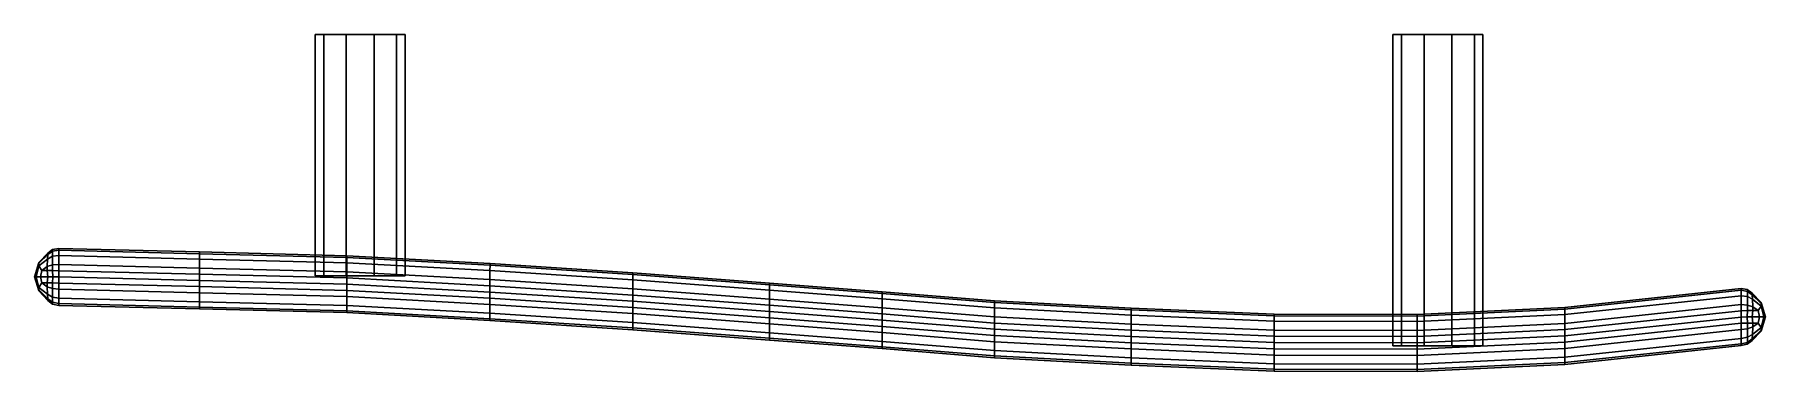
# Model space of a CAD drawing. Extents: x -78 to 78, y -30 to 0.
import ezdxf

# ---------------------------------------------------------------- set-up
doc = ezdxf.new("R2010")
doc.units = 0
doc.layers.add('METAL', color=146, linetype='CONTINUOUS')

msp = doc.modelspace()

# ---------------------------------------------------------------- meshes
at = {"layer": 'METAL'}
mesh = msp.add_polyface(dxfattribs=at)
corners = [(-52.37, -21.62, -0.26), (-52.37, -21.62, -0.26), (-52.37, 0, -0.26), (-52.37, 0, -0.26), (-51.6, -21.62, 2.11), (-51.6, -21.62, 2.11), (-51.6, 0, 2.11), (-51.6, 0, 2.11), (-51.6, -21.62, -2.63), (-51.6, -21.62, -2.63), (-51.6, 0, -2.63), (-51.6, 0, -2.63), (-49.58, -21.62, 3.57), (-49.58, -21.62, 3.57), (-49.58, 0, 3.57), (-49.58, 0, 3.57), (-49.58, -21.62, -4.1), (-49.58, -21.62, -4.1), (-49.58, 0, -4.1), (-49.58, 0, -4.1), (-47.09, -21.62, -4.1), (-47.09, -21.62, -4.1), (-47.09, -21.62, -4.1), (-47.09, 0, -4.1), (-47.09, 0, -4.1), (-47.09, 0, -4.1), (-47.09, -21.62, 3.57), (-47.09, -21.62, 3.57), (-47.09, 0, 3.57), (-47.09, 0, 3.57), (-45.07, -21.62, 2.11), (-45.07, -21.62, 2.11), (-45.07, 0, 2.11), (-45.07, 0, 2.11), (-45.07, -21.62, -2.63), (-45.07, -21.62, -2.63), (-45.07, 0, -2.63), (-45.07, 0, -2.63), (-44.3, -21.62, -0.26), (-44.3, -21.62, -0.26), (-44.3, 0, -0.26), (-44.3, 0, -0.26)]
mesh.append_faces([[corners[k] for k in face] for face in [(2, 10, 8, 0), (10, 18, 16, 8), (18, 24, 21, 16), (25, 37, 35, 22), (37, 41, 39, 35), (41, 33, 31, 39), (33, 29, 27, 31), (29, 14, 12, 27), (14, 6, 4, 12), (6, 2, 0, 4), (9, 17, 20, 5), (20, 34, 38, 5), (38, 30, 26, 5), (26, 13, 5, 5), (1, 9, 5, 5), (40, 36, 11, 3), (7, 32, 40, 3), (15, 28, 32, 7), (23, 19, 11, 36)]])
mesh = msp.add_polyface(dxfattribs=at)
corners = [(44.19, -27.88, -0.26), (44.19, -27.88, -0.26), (44.19, 0, -0.26), (44.19, 0, -0.26), (44.96, -27.88, -2.63), (44.96, -27.88, -2.63), (44.96, 0, -2.63), (44.96, 0, -2.63), (44.96, -27.88, 2.11), (44.96, -27.88, 2.11), (44.96, 0, 2.11), (44.96, 0, 2.11), (46.98, -27.88, 3.57), (46.98, -27.88, 3.57), (46.98, 0, 3.57), (46.98, 0, 3.57), (46.98, -27.88, -4.1), (46.98, -27.88, -4.1), (46.98, 0, -4.1), (46.98, 0, -4.1), (49.47, -27.88, -4.1), (49.47, -27.88, -4.1), (49.47, -27.88, -4.1), (49.47, 0, -4.1), (49.47, 0, -4.1), (49.47, 0, -4.1), (49.47, -27.88, 3.57), (49.47, -27.88, 3.57), (49.47, 0, 3.57), (49.47, 0, 3.57), (51.49, -27.88, 2.11), (51.49, -27.88, 2.11), (51.49, 0, 2.11), (51.49, 0, 2.11), (51.49, -27.88, -2.63), (51.49, -27.88, -2.63), (51.49, 0, -2.63), (51.49, 0, -2.63), (52.26, -27.88, -0.26), (52.26, -27.88, -0.26), (52.26, 0, -0.26), (52.26, 0, -0.26)]
mesh.append_faces([[corners[k] for k in face] for face in [(2, 6, 4, 0), (6, 18, 16, 4), (18, 24, 21, 16), (25, 37, 35, 22), (37, 41, 39, 35), (41, 33, 31, 39), (33, 29, 27, 31), (29, 14, 12, 27), (14, 10, 8, 12), (10, 2, 0, 8), (5, 17, 20, 9), (20, 34, 38, 9), (38, 30, 26, 9), (26, 13, 9, 9), (1, 5, 9, 9), (23, 19, 7, 36), (36, 7, 3, 40), (40, 3, 11, 32), (32, 11, 15, 28)]])
mesh = msp.add_polyface(dxfattribs=at)
corners = [(-77.11, -22.88, 3.75), (-77.11, -22.96, -0.15), (-76.33, -23.81, -0.15), (-76.33, -23.67, 4.02), (-77.11, -20.73, 5.83), (-76.85, -21.13, 7.08), (-76.37, -20.78, 7.63), (-76.35, -20.11, 6.29), (-77.11, -22.65, 5.83), (-76.35, -23.26, 6.29), (-76.37, -21.13, 7.74), (-77.45, -21.69, 3.61), (-77.5, -21.69, -0.15), (-77.11, -20.49, 3.75), (-77.11, -20.41, -0.15), (-76.33, -19.7, 4.02), (-76.33, -19.57, -0.15), (-77.35, -21.69, 5.6), (-76.96, -21.69, 7.03), (-76.85, -22.25, 7.08), (-76.37, -22.59, 7.63), (-76.31, -21.69, 7.74), (-76.37, -22.25, 7.74), (-75.9, -20.63, 7.88), (-76.37, -20.78, 7.63), (-76.37, -21.13, 7.74), (-75.9, -21.13, 8.04), (-76.33, -23.67, 4.02), (-75.89, -23.98, 4.13), (-75.89, -23.52, 6.47), (-76.35, -23.26, 6.29), (-76.35, -23.26, 6.29), (-75.89, -23.52, 6.47), (-75.9, -22.76, 7.88), (-76.37, -22.59, 7.63), (-76.35, -20.11, 6.29), (-75.89, -19.86, 6.47), (-75.89, -19.4, 4.13), (-76.33, -19.7, 4.02), (-76.37, -20.78, 7.63), (-75.9, -20.63, 7.88), (-75.89, -19.86, 6.47), (-76.35, -20.11, 6.29), (-76.37, -22.59, 7.63), (-75.9, -22.76, 7.88), (-75.9, -22.25, 8.04), (-76.37, -22.25, 7.74), (-76.37, -22.25, 7.74), (-75.9, -22.25, 8.04), (-75.88, -21.69, 8.09), (-76.31, -21.69, 7.74), (-76.31, -21.69, 7.74), (-75.88, -21.69, 8.09), (-75.9, -21.13, 8.04), (-76.37, -21.13, 7.74), (-77.11, -22.88, -4.05), (-76.33, -23.67, -4.32), (-77.11, -20.73, -6.13), (-76.35, -20.11, -6.59), (-76.37, -20.78, -7.93), (-76.85, -21.13, -7.38), (-77.11, -22.65, -6.13), (-76.35, -23.26, -6.59), (-76.37, -21.13, -8.05), (-77.45, -21.69, -3.92), (-77.11, -20.49, -4.05), (-76.33, -19.7, -4.32), (-77.35, -21.69, -5.9), (-76.96, -21.69, -7.33), (-76.85, -22.25, -7.38), (-76.37, -22.59, -7.93), (-76.31, -21.69, -8.05), (-76.37, -22.25, -8.05), (-75.9, -20.63, -8.18), (-75.9, -21.13, -8.34), (-76.37, -21.13, -8.05), (-76.37, -20.78, -7.93), (-76.33, -23.67, -4.32), (-76.35, -23.26, -6.59), (-75.89, -23.52, -6.78), (-75.89, -23.98, -4.43), (-76.35, -23.26, -6.59), (-76.37, -22.59, -7.93), (-75.9, -22.76, -8.18), (-75.89, -23.52, -6.78), (-76.35, -20.11, -6.59), (-76.33, -19.7, -4.32), (-75.89, -19.4, -4.43), (-75.89, -19.86, -6.78), (-76.37, -20.78, -7.93), (-76.35, -20.11, -6.59), (-75.89, -19.86, -6.78), (-75.9, -20.63, -8.18), (-76.37, -22.59, -7.93), (-76.37, -22.25, -8.05), (-75.9, -22.25, -8.34), (-75.9, -22.76, -8.18), (-76.37, -22.25, -8.05), (-76.31, -21.69, -8.05), (-75.88, -21.69, -8.39), (-75.9, -22.25, -8.34), (-76.31, -21.69, -8.05), (-76.37, -21.13, -8.05), (-75.9, -21.13, -8.34), (-75.88, -21.69, -8.39)]
mesh.append_faces([[corners[k] for k in face] for face in [(0, 1, 2, 3), (4, 5, 6, 7), (8, 0, 3, 9), (6, 5, 10, 10), (11, 12, 1, 0), (13, 14, 12, 11), (15, 16, 14, 13), (17, 18, 5, 4), (8, 19, 18, 17), (9, 20, 19, 8), (17, 11, 0, 8), (4, 13, 11, 17), (7, 15, 13, 4), (18, 21, 10, 5), (19, 22, 21, 18), (22, 19, 20, 20), (23, 24, 25, 26), (27, 28, 29, 30), (31, 32, 33, 34), (35, 36, 37, 38), (39, 40, 41, 42), (43, 44, 45, 46), (47, 48, 49, 50), (51, 52, 53, 54), (55, 56, 2, 1), (57, 58, 59, 60), (61, 62, 56, 55), (59, 63, 60, 60), (64, 55, 1, 12), (65, 64, 12, 14), (66, 65, 14, 16), (67, 57, 60, 68), (61, 67, 68, 69), (62, 61, 69, 70), (67, 61, 55, 64), (57, 67, 64, 65), (58, 57, 65, 66), (68, 60, 63, 71), (69, 68, 71, 72), (72, 70, 69, 69), (73, 74, 75, 76), (77, 78, 79, 80), (81, 82, 83, 84), (85, 86, 87, 88), (89, 90, 91, 92), (93, 94, 95, 96), (97, 98, 99, 100), (101, 102, 103, 104)]])
mesh = msp.add_polyface(dxfattribs=at)
corners = [(-62.73, -24.58, -0.15), (-62.73, -24.42, 4.16), (-75.34, -24.1, 4.16), (-75.34, -24.26, -0.15), (-62.73, -24.42, 4.16), (-62.73, -23.94, 6.54), (-75.34, -23.62, 6.54), (-75.34, -24.1, 4.16), (-62.73, -23.94, 6.54), (-62.73, -23.14, 7.96), (-75.34, -22.82, 7.96), (-75.34, -23.62, 6.54), (-62.73, -19.63, 4.16), (-62.73, -20.11, 6.54), (-49.53, -20.44, 6.54), (-49.53, -19.97, 4.16), (-62.73, -20.11, 6.54), (-62.73, -20.91, 7.96), (-49.53, -21.24, 7.96), (-49.53, -20.44, 6.54), (-62.73, -23.14, 7.96), (-62.73, -22.58, 8.14), (-75.34, -22.26, 8.14), (-75.34, -22.82, 7.96), (-62.73, -22.58, 8.14), (-62.73, -22.03, 8.2), (-75.34, -21.7, 8.2), (-75.34, -22.26, 8.14), (-62.73, -22.03, 8.2), (-62.73, -21.47, 8.14), (-75.34, -21.15, 8.14), (-75.34, -21.7, 8.2), (-62.73, -21.47, 8.14), (-62.73, -20.91, 7.96), (-75.34, -20.59, 7.96), (-75.34, -21.15, 8.14), (-75.34, -19.15, -0.15), (-75.34, -19.31, 4.16), (-62.73, -19.63, 4.16), (-62.73, -19.47, -0.15), (-75.34, -19.31, 4.16), (-75.34, -19.79, 6.54), (-62.73, -20.11, 6.54), (-62.73, -19.63, 4.16), (-75.34, -19.79, 6.54), (-75.34, -20.59, 7.96), (-62.73, -20.91, 7.96), (-62.73, -20.11, 6.54), (-75.89, -24.14, -0.15), (-75.34, -24.26, -0.15), (-75.34, -24.1, 4.16), (-75.89, -23.98, 4.13), (-75.89, -19.4, 4.13), (-75.34, -19.31, 4.16), (-75.34, -19.15, -0.15), (-75.89, -19.25, -0.15), (-75.89, -23.98, 4.13), (-75.34, -24.1, 4.16), (-75.34, -23.62, 6.54), (-75.89, -23.52, 6.47), (-75.89, -23.52, 6.47), (-75.34, -23.62, 6.54), (-75.34, -22.82, 7.96), (-75.9, -22.76, 7.88), (-75.89, -19.86, 6.47), (-75.34, -19.79, 6.54), (-75.34, -19.31, 4.16), (-75.89, -19.4, 4.13), (-75.9, -20.63, 7.88), (-75.34, -20.59, 7.96), (-75.34, -19.79, 6.54), (-75.89, -19.86, 6.47), (-75.9, -22.76, 7.88), (-75.34, -22.82, 7.96), (-75.34, -22.26, 8.14), (-75.9, -22.25, 8.04), (-75.9, -22.25, 8.04), (-75.34, -22.26, 8.14), (-75.34, -21.7, 8.2), (-75.88, -21.69, 8.09), (-75.88, -21.69, 8.09), (-75.34, -21.7, 8.2), (-75.34, -21.15, 8.14), (-75.9, -21.13, 8.04), (-76.33, -23.81, -0.15), (-75.89, -24.14, -0.15), (-75.89, -23.98, 4.13), (-76.33, -23.67, 4.02), (-76.33, -19.7, 4.02), (-75.89, -19.4, 4.13), (-75.89, -19.25, -0.15), (-76.33, -19.57, -0.15), (-75.34, -20.59, 7.96), (-75.9, -20.63, 7.88), (-75.9, -21.13, 8.04), (-75.34, -21.15, 8.14), (-62.73, -24.58, -0.15), (-75.34, -24.26, -0.15), (-75.34, -24.1, -4.46), (-62.73, -24.42, -4.46), (-62.73, -24.42, -4.46), (-75.34, -24.1, -4.46), (-75.34, -23.62, -6.84), (-62.73, -23.94, -6.84), (-62.73, -23.94, -6.84), (-75.34, -23.62, -6.84), (-75.34, -22.82, -8.26), (-62.73, -23.14, -8.26), (-62.73, -19.63, -4.46), (-49.53, -19.97, -4.46), (-49.53, -20.44, -6.84), (-62.73, -20.11, -6.84), (-62.73, -20.11, -6.84), (-49.53, -20.44, -6.84), (-49.53, -21.24, -8.26), (-62.73, -20.91, -8.26), (-62.73, -23.14, -8.26), (-75.34, -22.82, -8.26), (-75.34, -22.26, -8.44), (-62.73, -22.58, -8.44), (-62.73, -22.58, -8.44), (-75.34, -22.26, -8.44), (-75.34, -21.7, -8.5), (-62.73, -22.03, -8.5), (-62.73, -22.03, -8.5), (-75.34, -21.7, -8.5), (-75.34, -21.15, -8.44), (-62.73, -21.47, -8.44), (-62.73, -21.47, -8.44), (-75.34, -21.15, -8.44), (-75.34, -20.59, -8.26), (-62.73, -20.91, -8.26), (-75.34, -19.15, -0.15), (-62.73, -19.47, -0.15), (-62.73, -19.63, -4.46), (-75.34, -19.31, -4.46), (-75.34, -19.31, -4.46), (-62.73, -19.63, -4.46), (-62.73, -20.11, -6.84), (-75.34, -19.79, -6.84), (-75.34, -19.79, -6.84), (-62.73, -20.11, -6.84), (-62.73, -20.91, -8.26), (-75.34, -20.59, -8.26), (-75.89, -24.14, -0.15), (-75.89, -23.98, -4.43), (-75.34, -24.1, -4.46), (-75.34, -24.26, -0.15), (-75.89, -19.4, -4.43), (-75.89, -19.25, -0.15), (-75.34, -19.15, -0.15), (-75.34, -19.31, -4.46), (-75.89, -23.98, -4.43), (-75.89, -23.52, -6.78), (-75.34, -23.62, -6.84), (-75.34, -24.1, -4.46), (-75.89, -23.52, -6.78), (-75.9, -22.76, -8.18), (-75.34, -22.82, -8.26), (-75.34, -23.62, -6.84), (-75.89, -19.86, -6.78), (-75.89, -19.4, -4.43), (-75.34, -19.31, -4.46), (-75.34, -19.79, -6.84), (-75.9, -20.63, -8.18), (-75.89, -19.86, -6.78), (-75.34, -19.79, -6.84), (-75.34, -20.59, -8.26), (-75.9, -22.76, -8.18), (-75.9, -22.25, -8.34), (-75.34, -22.26, -8.44), (-75.34, -22.82, -8.26), (-75.9, -22.25, -8.34), (-75.88, -21.69, -8.39), (-75.34, -21.7, -8.5), (-75.34, -22.26, -8.44), (-75.88, -21.69, -8.39), (-75.9, -21.13, -8.34), (-75.34, -21.15, -8.44), (-75.34, -21.7, -8.5), (-76.33, -23.81, -0.15), (-76.33, -23.67, -4.32), (-75.89, -23.98, -4.43), (-75.89, -24.14, -0.15), (-76.33, -19.7, -4.32), (-76.33, -19.57, -0.15), (-75.89, -19.25, -0.15), (-75.89, -19.4, -4.43), (-75.34, -20.59, -8.26), (-75.34, -21.15, -8.44), (-75.9, -21.13, -8.34), (-75.9, -20.63, -8.18)]
mesh.append_faces([[corners[k] for k in face] for face in [(0, 1, 2, 3), (4, 5, 6, 7), (8, 9, 10, 11), (12, 13, 14, 15), (16, 17, 18, 19), (20, 21, 22, 23), (24, 25, 26, 27), (28, 29, 30, 31), (32, 33, 34, 35), (36, 37, 38, 39), (40, 41, 42, 43), (44, 45, 46, 47), (48, 49, 50, 51), (52, 53, 54, 55), (56, 57, 58, 59), (60, 61, 62, 63), (64, 65, 66, 67), (68, 69, 70, 71), (72, 73, 74, 75), (76, 77, 78, 79), (80, 81, 82, 83), (84, 85, 86, 87), (88, 89, 90, 91), (92, 93, 94, 95), (96, 97, 98, 99), (100, 101, 102, 103), (104, 105, 106, 107), (108, 109, 110, 111), (112, 113, 114, 115), (116, 117, 118, 119), (120, 121, 122, 123), (124, 125, 126, 127), (128, 129, 130, 131), (132, 133, 134, 135), (136, 137, 138, 139), (140, 141, 142, 143), (144, 145, 146, 147), (148, 149, 150, 151), (152, 153, 154, 155), (156, 157, 158, 159), (160, 161, 162, 163), (164, 165, 166, 167), (168, 169, 170, 171), (172, 173, 174, 175), (176, 177, 178, 179), (180, 181, 182, 183), (184, 185, 186, 187), (188, 189, 190, 191)]])
mesh = msp.add_polyface(dxfattribs=at)
corners = [(-36.71, -25.61, -0.15), (-36.71, -25.45, 4.16), (-49.53, -24.75, 4.16), (-49.53, -24.91, -0.15), (-62.73, -19.47, -0.15), (-62.73, -19.63, 4.16), (-49.53, -19.97, 4.16), (-49.53, -19.81, -0.15), (-36.71, -25.45, 4.16), (-36.71, -24.97, 6.54), (-49.53, -24.27, 6.54), (-49.53, -24.75, 4.16), (-49.53, -24.27, 6.54), (-36.71, -24.97, 6.54), (-36.71, -24.17, 7.96), (-49.53, -23.47, 7.96), (-23.9, -21.97, 6.54), (-36.71, -21.14, 6.54), (-36.71, -21.94, 7.96), (-23.9, -22.77, 7.96), (-36.71, -24.17, 7.96), (-36.71, -23.61, 8.14), (-49.53, -22.92, 8.14), (-49.53, -23.47, 7.96), (-36.71, -23.61, 8.14), (-36.71, -23.06, 8.2), (-49.53, -22.36, 8.2), (-49.53, -22.92, 8.14), (-36.71, -23.06, 8.2), (-36.71, -22.5, 8.14), (-49.53, -21.8, 8.14), (-49.53, -22.36, 8.2), (-36.71, -22.5, 8.14), (-36.71, -21.94, 7.96), (-49.53, -21.24, 7.96), (-49.53, -21.8, 8.14), (-49.53, -24.91, -0.15), (-49.53, -24.75, 4.16), (-62.73, -24.42, 4.16), (-62.73, -24.58, -0.15), (-23.9, -26.44, -0.15), (-23.9, -26.28, 4.16), (-36.71, -25.45, 4.16), (-36.71, -25.61, -0.15), (-49.53, -24.75, 4.16), (-49.53, -24.27, 6.54), (-62.73, -23.94, 6.54), (-62.73, -24.42, 4.16), (-49.53, -24.27, 6.54), (-49.53, -23.47, 7.96), (-62.73, -23.14, 7.96), (-62.73, -23.94, 6.54), (-23.9, -26.28, 4.16), (-23.9, -25.8, 6.54), (-36.71, -24.97, 6.54), (-36.71, -25.45, 4.16), (-36.71, -24.97, 6.54), (-23.9, -25.8, 6.54), (-23.9, -25, 7.96), (-36.71, -24.17, 7.96), (-36.71, -21.14, 6.54), (-49.53, -20.44, 6.54), (-49.53, -21.24, 7.96), (-36.71, -21.94, 7.96), (-49.53, -23.47, 7.96), (-49.53, -22.92, 8.14), (-62.73, -22.58, 8.14), (-62.73, -23.14, 7.96), (-23.9, -25, 7.96), (-23.9, -24.44, 8.14), (-36.71, -23.61, 8.14), (-36.71, -24.17, 7.96), (-49.53, -22.92, 8.14), (-49.53, -22.36, 8.2), (-62.73, -22.03, 8.2), (-62.73, -22.58, 8.14), (-49.53, -22.36, 8.2), (-49.53, -21.8, 8.14), (-62.73, -21.47, 8.14), (-62.73, -22.03, 8.2), (-49.53, -21.8, 8.14), (-49.53, -21.24, 7.96), (-62.73, -20.91, 7.96), (-62.73, -21.47, 8.14), (-23.9, -24.44, 8.14), (-23.9, -23.88, 8.2), (-36.71, -23.06, 8.2), (-36.71, -23.61, 8.14), (-23.9, -23.88, 8.2), (-23.9, -23.33, 8.14), (-36.71, -22.5, 8.14), (-36.71, -23.06, 8.2), (-23.9, -23.33, 8.14), (-23.9, -22.77, 7.96), (-36.71, -21.94, 7.96), (-36.71, -22.5, 8.14), (-36.71, -25.61, -0.15), (-49.53, -24.91, -0.15), (-49.53, -24.75, -4.46), (-36.71, -25.45, -4.46), (-62.73, -19.47, -0.15), (-49.53, -19.81, -0.15), (-49.53, -19.97, -4.46), (-62.73, -19.63, -4.46), (-36.71, -25.45, -4.46), (-49.53, -24.75, -4.46), (-49.53, -24.27, -6.84), (-36.71, -24.97, -6.84), (-49.53, -24.27, -6.84), (-49.53, -23.47, -8.26), (-36.71, -24.17, -8.26), (-36.71, -24.97, -6.84), (-23.9, -21.97, -6.84), (-23.9, -22.77, -8.26), (-36.71, -21.94, -8.26), (-36.71, -21.14, -6.84), (-36.71, -24.17, -8.26), (-49.53, -23.47, -8.26), (-49.53, -22.92, -8.44), (-36.71, -23.61, -8.44), (-36.71, -23.61, -8.44), (-49.53, -22.92, -8.44), (-49.53, -22.36, -8.5), (-36.71, -23.06, -8.5), (-36.71, -23.06, -8.5), (-49.53, -22.36, -8.5), (-49.53, -21.8, -8.44), (-36.71, -22.5, -8.44), (-36.71, -22.5, -8.44), (-49.53, -21.8, -8.44), (-49.53, -21.24, -8.26), (-36.71, -21.94, -8.26), (-49.53, -24.91, -0.15), (-62.73, -24.58, -0.15), (-62.73, -24.42, -4.46), (-49.53, -24.75, -4.46), (-49.53, -24.75, -4.46), (-62.73, -24.42, -4.46), (-62.73, -23.94, -6.84), (-49.53, -24.27, -6.84), (-49.53, -24.27, -6.84), (-62.73, -23.94, -6.84), (-62.73, -23.14, -8.26), (-49.53, -23.47, -8.26), (-36.71, -21.14, -6.84), (-36.71, -21.94, -8.26), (-49.53, -21.24, -8.26), (-49.53, -20.44, -6.84), (-49.53, -23.47, -8.26), (-62.73, -23.14, -8.26), (-62.73, -22.58, -8.44), (-49.53, -22.92, -8.44), (-49.53, -22.92, -8.44), (-62.73, -22.58, -8.44), (-62.73, -22.03, -8.5), (-49.53, -22.36, -8.5), (-49.53, -22.36, -8.5), (-62.73, -22.03, -8.5), (-62.73, -21.47, -8.44), (-49.53, -21.8, -8.44), (-49.53, -21.8, -8.44), (-62.73, -21.47, -8.44), (-62.73, -20.91, -8.26), (-49.53, -21.24, -8.26), (-23.9, -24.44, -8.44), (-36.71, -23.61, -8.44), (-36.71, -23.06, -8.5), (-23.9, -23.88, -8.5), (-23.9, -23.88, -8.5), (-36.71, -23.06, -8.5), (-36.71, -22.5, -8.44), (-23.9, -23.33, -8.44), (-23.9, -23.33, -8.44), (-36.71, -22.5, -8.44), (-36.71, -21.94, -8.26), (-23.9, -22.77, -8.26), (-49.53, -20.44, -6.84), (-49.53, -19.97, -4.46), (-36.7, -20.66, -4.46), (-36.71, -21.14, -6.84), (-49.53, -19.97, -4.46), (-49.53, -19.81, -0.15), (-36.7, -20.51, -0.15), (-36.7, -20.66, -4.46), (-49.53, -19.81, -0.15), (-49.53, -19.97, 4.16), (-36.7, -20.66, 4.16), (-36.7, -20.51, -0.15), (-49.53, -19.97, 4.16), (-49.53, -20.44, 6.54), (-36.71, -21.14, 6.54), (-36.7, -20.66, 4.16)]
mesh.append_faces([[corners[k] for k in face] for face in [(0, 1, 2, 3), (4, 5, 6, 7), (8, 9, 10, 11), (12, 13, 14, 15), (16, 17, 18, 19), (20, 21, 22, 23), (24, 25, 26, 27), (28, 29, 30, 31), (32, 33, 34, 35), (36, 37, 38, 39), (40, 41, 42, 43), (44, 45, 46, 47), (48, 49, 50, 51), (52, 53, 54, 55), (56, 57, 58, 59), (60, 61, 62, 63), (64, 65, 66, 67), (68, 69, 70, 71), (72, 73, 74, 75), (76, 77, 78, 79), (80, 81, 82, 83), (84, 85, 86, 87), (88, 89, 90, 91), (92, 93, 94, 95), (96, 97, 98, 99), (100, 101, 102, 103), (104, 105, 106, 107), (108, 109, 110, 111), (112, 113, 114, 115), (116, 117, 118, 119), (120, 121, 122, 123), (124, 125, 126, 127), (128, 129, 130, 131), (132, 133, 134, 135), (136, 137, 138, 139), (140, 141, 142, 143), (144, 145, 146, 147), (148, 149, 150, 151), (152, 153, 154, 155), (156, 157, 158, 159), (160, 161, 162, 163), (164, 165, 166, 167), (168, 169, 170, 171), (172, 173, 174, 175), (176, 177, 178, 179), (180, 181, 182, 183), (184, 185, 186, 187), (188, 189, 190, 191)]])
mesh = msp.add_polyface(dxfattribs=at)
corners = [(-11.67, -27.36, -0.15), (-11.67, -27.2, 4.16), (-23.9, -26.28, 4.16), (-23.9, -26.44, -0.15), (-36.7, -20.51, -0.15), (-36.7, -20.66, 4.16), (-23.9, -21.49, 4.16), (-23.9, -21.33, -0.15), (-23.9, -26.28, 4.16), (-11.67, -27.2, 4.16), (-11.67, -26.72, 6.54), (-23.9, -25.8, 6.54), (-23.9, -25.8, 6.54), (-11.67, -26.72, 6.54), (-11.67, -25.92, 7.96), (-23.9, -25, 7.96), (-36.7, -20.66, 4.16), (-36.71, -21.14, 6.54), (-23.9, -21.97, 6.54), (-23.9, -21.49, 4.16), (-23.9, -25, 7.96), (-11.67, -25.92, 7.96), (-11.67, -25.37, 8.14), (-23.9, -24.44, 8.14), (-23.9, -24.44, 8.14), (-11.67, -25.37, 8.14), (-11.67, -24.81, 8.2), (-23.9, -23.88, 8.2), (-23.9, -23.88, 8.2), (-11.67, -24.81, 8.2), (-11.67, -24.25, 8.14), (-23.9, -23.33, 8.14), (-23.9, -23.33, 8.14), (-11.67, -24.25, 8.14), (-11.67, -23.69, 7.96), (-23.9, -22.77, 7.96), (-1.58, -28.13, -0.15), (-1.58, -27.98, 4.16), (-11.67, -27.2, 4.16), (-11.67, -27.36, -0.15), (-11.67, -27.2, 4.16), (-1.58, -27.98, 4.16), (-1.58, -27.5, 6.54), (-11.67, -26.72, 6.54), (-11.67, -26.72, 6.54), (-1.58, -27.5, 6.54), (-1.58, -26.7, 7.96), (-11.67, -25.92, 7.96), (-11.67, -25.92, 7.96), (-1.58, -26.7, 7.96), (-1.58, -26.14, 8.14), (-11.67, -25.37, 8.14), (-11.67, -25.37, 8.14), (-1.58, -26.14, 8.14), (-1.58, -25.58, 8.2), (-11.67, -24.81, 8.2), (-11.67, -24.81, 8.2), (-1.58, -25.58, 8.2), (-1.58, -25.02, 8.14), (-11.67, -24.25, 8.14), (-11.67, -24.25, 8.14), (-1.58, -25.02, 8.14), (-1.58, -24.47, 7.96), (-11.67, -23.69, 7.96), (-23.9, -21.33, -0.15), (-23.9, -21.49, 4.16), (-11.67, -22.42, 4.16), (-11.67, -22.26, -0.15), (-11.67, -22.42, 4.16), (-23.9, -21.49, 4.16), (-23.9, -21.97, 6.54), (-11.67, -22.89, 6.54), (-11.67, -22.89, 6.54), (-23.9, -21.97, 6.54), (-23.9, -22.77, 7.96), (-11.67, -23.69, 7.96), (-11.67, -27.36, -0.15), (-23.9, -26.44, -0.15), (-23.9, -26.28, -4.46), (-11.67, -27.2, -4.46), (-23.9, -21.49, -4.46), (-36.7, -20.66, -4.46), (-36.7, -20.51, -0.15), (-23.9, -21.33, -0.15), (-23.9, -26.28, -4.46), (-23.9, -25.8, -6.84), (-11.67, -26.72, -6.84), (-11.67, -27.2, -4.46), (-23.9, -25.8, -6.84), (-23.9, -25, -8.26), (-11.67, -25.92, -8.26), (-11.67, -26.72, -6.84), (-23.9, -21.97, -6.84), (-36.71, -21.14, -6.84), (-36.7, -20.66, -4.46), (-23.9, -21.49, -4.46), (-23.9, -25, -8.26), (-23.9, -24.44, -8.44), (-11.67, -25.37, -8.44), (-11.67, -25.92, -8.26), (-23.9, -24.44, -8.44), (-23.9, -23.88, -8.5), (-11.67, -24.81, -8.5), (-11.67, -25.37, -8.44), (-23.9, -23.88, -8.5), (-23.9, -23.33, -8.44), (-11.67, -24.25, -8.44), (-11.67, -24.81, -8.5), (-23.9, -23.33, -8.44), (-23.9, -22.77, -8.26), (-11.67, -23.69, -8.26), (-11.67, -24.25, -8.44), (-23.9, -26.44, -0.15), (-36.71, -25.61, -0.15), (-36.71, -25.45, -4.46), (-23.9, -26.28, -4.46), (-11.67, -27.2, -4.46), (-1.58, -27.98, -4.46), (-1.58, -28.13, -0.15), (-11.67, -27.36, -0.15), (-23.9, -26.28, -4.46), (-36.71, -25.45, -4.46), (-36.71, -24.97, -6.84), (-23.9, -25.8, -6.84), (-36.71, -24.97, -6.84), (-36.71, -24.17, -8.26), (-23.9, -25, -8.26), (-23.9, -25.8, -6.84), (-11.67, -27.2, -4.46), (-11.67, -26.72, -6.84), (-1.58, -27.5, -6.84), (-1.58, -27.98, -4.46), (-11.67, -26.72, -6.84), (-11.67, -25.92, -8.26), (-1.58, -26.7, -8.26), (-1.58, -27.5, -6.84), (-23.9, -25, -8.26), (-36.71, -24.17, -8.26), (-36.71, -23.61, -8.44), (-23.9, -24.44, -8.44), (-11.67, -25.92, -8.26), (-11.67, -25.37, -8.44), (-1.58, -26.14, -8.44), (-1.58, -26.7, -8.26), (-11.67, -25.37, -8.44), (-11.67, -24.81, -8.5), (-1.58, -25.58, -8.5), (-1.58, -26.14, -8.44), (-11.67, -24.81, -8.5), (-11.67, -24.25, -8.44), (-1.58, -25.02, -8.44), (-1.58, -25.58, -8.5), (-11.67, -24.25, -8.44), (-11.67, -23.69, -8.26), (-1.58, -24.47, -8.26), (-1.58, -25.02, -8.44), (-23.9, -21.33, -0.15), (-11.67, -22.26, -0.15), (-11.67, -22.42, -4.46), (-23.9, -21.49, -4.46), (-11.67, -22.42, -4.46), (-11.67, -22.89, -6.84), (-23.9, -21.97, -6.84), (-23.9, -21.49, -4.46), (-11.67, -22.89, -6.84), (-11.67, -23.69, -8.26), (-23.9, -22.77, -8.26), (-23.9, -21.97, -6.84), (-11.67, -22.26, -0.15), (-11.67, -22.42, 4.16), (-1.58, -23.19, 4.16), (-1.58, -23.03, -0.15), (-1.58, -23.19, 4.16), (-11.67, -22.42, 4.16), (-11.67, -22.89, 6.54), (-1.58, -23.67, 6.54), (-1.58, -23.67, 6.54), (-11.67, -22.89, 6.54), (-11.67, -23.69, 7.96), (-1.58, -24.47, 7.96), (-11.67, -22.42, -4.46), (-11.67, -22.26, -0.15), (-1.58, -23.03, -0.15), (-1.58, -23.19, -4.46), (-11.67, -22.89, -6.84), (-11.67, -22.42, -4.46), (-1.58, -23.19, -4.46), (-1.58, -23.67, -6.84), (-11.67, -23.69, -8.26), (-11.67, -22.89, -6.84), (-1.58, -23.67, -6.84), (-1.58, -24.47, -8.26)]
mesh.append_faces([[corners[k] for k in face] for face in [(0, 1, 2, 3), (4, 5, 6, 7), (8, 9, 10, 11), (12, 13, 14, 15), (16, 17, 18, 19), (20, 21, 22, 23), (24, 25, 26, 27), (28, 29, 30, 31), (32, 33, 34, 35), (36, 37, 38, 39), (40, 41, 42, 43), (44, 45, 46, 47), (48, 49, 50, 51), (52, 53, 54, 55), (56, 57, 58, 59), (60, 61, 62, 63), (64, 65, 66, 67), (68, 69, 70, 71), (72, 73, 74, 75), (76, 77, 78, 79), (80, 81, 82, 83), (84, 85, 86, 87), (88, 89, 90, 91), (92, 93, 94, 95), (96, 97, 98, 99), (100, 101, 102, 103), (104, 105, 106, 107), (108, 109, 110, 111), (112, 113, 114, 115), (116, 117, 118, 119), (120, 121, 122, 123), (124, 125, 126, 127), (128, 129, 130, 131), (132, 133, 134, 135), (136, 137, 138, 139), (140, 141, 142, 143), (144, 145, 146, 147), (148, 149, 150, 151), (152, 153, 154, 155), (156, 157, 158, 159), (160, 161, 162, 163), (164, 165, 166, 167), (168, 169, 170, 171), (172, 173, 174, 175), (176, 177, 178, 179), (180, 181, 182, 183), (184, 185, 186, 187), (188, 189, 190, 191)]])
mesh = msp.add_polyface(dxfattribs=at)
corners = [(8.51, -28.95, -0.15), (20.74, -29.6, -0.15), (20.74, -29.44, 4.16), (8.51, -28.79, 4.16), (33.55, -25.04, -0.15), (20.74, -24.5, -0.15), (20.74, -24.66, 4.16), (33.55, -25.2, 4.16), (20.74, -29.44, 4.16), (20.74, -28.96, 6.54), (8.51, -28.31, 6.54), (8.51, -28.79, 4.16), (20.74, -28.96, 6.54), (20.74, -28.16, 7.96), (8.51, -27.51, 7.96), (8.51, -28.31, 6.54), (33.55, -25.2, 4.16), (20.74, -24.66, 4.16), (20.74, -25.13, 6.54), (33.56, -25.68, 6.54), (20.74, -28.16, 7.96), (20.74, -27.61, 8.14), (8.51, -26.96, 8.14), (8.51, -27.51, 7.96), (20.74, -27.61, 8.14), (20.74, -27.05, 8.2), (8.51, -26.4, 8.2), (8.51, -26.96, 8.14), (20.74, -27.05, 8.2), (20.74, -26.49, 8.14), (8.51, -25.84, 8.14), (8.51, -26.4, 8.2), (20.74, -26.49, 8.14), (20.74, -25.93, 7.96), (8.51, -25.28, 7.96), (8.51, -25.84, 8.14), (20.74, -29.6, -0.15), (33.56, -30.14, -0.15), (33.56, -29.98, 4.16), (20.74, -29.44, 4.16), (-1.58, -28.13, -0.15), (8.51, -28.95, -0.15), (8.51, -28.79, 4.16), (-1.58, -27.98, 4.16), (20.74, -29.44, 4.16), (33.56, -29.98, 4.16), (33.56, -29.5, 6.54), (20.74, -28.96, 6.54), (33.56, -29.5, 6.54), (33.56, -28.71, 7.96), (20.74, -28.16, 7.96), (20.74, -28.96, 6.54), (8.51, -28.79, 4.16), (8.51, -28.31, 6.54), (-1.58, -27.5, 6.54), (-1.58, -27.98, 4.16), (8.51, -28.31, 6.54), (8.51, -27.51, 7.96), (-1.58, -26.7, 7.96), (-1.58, -27.5, 6.54), (20.74, -28.16, 7.96), (33.56, -28.71, 7.96), (33.56, -28.15, 8.14), (20.74, -27.61, 8.14), (8.51, -27.51, 7.96), (8.51, -26.96, 8.14), (-1.58, -26.14, 8.14), (-1.58, -26.7, 7.96), (8.51, -26.96, 8.14), (8.51, -26.4, 8.2), (-1.58, -25.58, 8.2), (-1.58, -26.14, 8.14), (8.51, -26.4, 8.2), (8.51, -25.84, 8.14), (-1.58, -25.02, 8.14), (-1.58, -25.58, 8.2), (8.51, -25.84, 8.14), (8.51, -25.28, 7.96), (-1.58, -24.47, 7.96), (-1.58, -25.02, 8.14), (20.74, -24.5, -0.15), (8.51, -23.85, -0.15), (8.51, -24, 4.16), (20.74, -24.66, 4.16), (8.51, -24, 4.16), (8.51, -24.48, 6.54), (20.74, -25.13, 6.54), (20.74, -24.66, 4.16), (8.51, -24.48, 6.54), (8.51, -25.28, 7.96), (20.74, -25.93, 7.96), (20.74, -25.13, 6.54), (8.51, -28.95, -0.15), (8.51, -28.79, -4.46), (20.74, -29.44, -4.46), (20.74, -29.6, -0.15), (20.74, -24.66, -4.46), (20.74, -24.5, -0.15), (33.55, -25.04, -0.15), (33.55, -25.2, -4.46), (20.74, -29.44, -4.46), (8.51, -28.79, -4.46), (8.51, -28.31, -6.84), (20.74, -28.96, -6.84), (20.74, -28.96, -6.84), (8.51, -28.31, -6.84), (8.51, -27.51, -8.26), (20.74, -28.16, -8.26), (20.74, -25.13, -6.84), (20.74, -24.66, -4.46), (33.55, -25.2, -4.46), (33.56, -25.68, -6.84), (20.74, -28.16, -8.26), (8.51, -27.51, -8.26), (8.51, -26.96, -8.44), (20.74, -27.61, -8.44), (20.74, -27.61, -8.44), (8.51, -26.96, -8.44), (8.51, -26.4, -8.5), (20.74, -27.05, -8.5), (20.74, -27.05, -8.5), (8.51, -26.4, -8.5), (8.51, -25.84, -8.44), (20.74, -26.49, -8.44), (20.74, -26.49, -8.44), (8.51, -25.84, -8.44), (8.51, -25.28, -8.26), (20.74, -25.93, -8.26), (8.51, -28.79, -4.46), (8.51, -28.95, -0.15), (-1.58, -28.13, -0.15), (-1.58, -27.98, -4.46), (8.51, -28.79, -4.46), (-1.58, -27.98, -4.46), (-1.58, -27.5, -6.84), (8.51, -28.31, -6.84), (8.51, -28.31, -6.84), (-1.58, -27.5, -6.84), (-1.58, -26.7, -8.26), (8.51, -27.51, -8.26), (8.51, -27.51, -8.26), (-1.58, -26.7, -8.26), (-1.58, -26.14, -8.44), (8.51, -26.96, -8.44), (8.51, -26.96, -8.44), (-1.58, -26.14, -8.44), (-1.58, -25.58, -8.5), (8.51, -26.4, -8.5), (8.51, -26.4, -8.5), (-1.58, -25.58, -8.5), (-1.58, -25.02, -8.44), (8.51, -25.84, -8.44), (8.51, -25.84, -8.44), (-1.58, -25.02, -8.44), (-1.58, -24.47, -8.26), (8.51, -25.28, -8.26), (20.74, -24.5, -0.15), (20.74, -24.66, -4.46), (8.51, -24, -4.46), (8.51, -23.85, -0.15), (8.51, -24, -4.46), (20.74, -24.66, -4.46), (20.74, -25.13, -6.84), (8.51, -24.48, -6.84), (8.51, -24.48, -6.84), (20.74, -25.13, -6.84), (20.74, -25.93, -8.26), (8.51, -25.28, -8.26), (8.51, -23.85, -0.15), (-1.58, -23.03, -0.15), (-1.58, -23.19, 4.16), (8.51, -24, 4.16), (-1.58, -23.19, 4.16), (-1.58, -23.67, 6.54), (8.51, -24.48, 6.54), (8.51, -24, 4.16), (-1.58, -23.67, 6.54), (-1.58, -24.47, 7.96), (8.51, -25.28, 7.96), (8.51, -24.48, 6.54), (8.51, -24, -4.46), (-1.58, -23.19, -4.46), (-1.58, -23.03, -0.15), (8.51, -23.85, -0.15), (8.51, -24.48, -6.84), (-1.58, -23.67, -6.84), (-1.58, -23.19, -4.46), (8.51, -24, -4.46), (8.51, -25.28, -8.26), (-1.58, -24.47, -8.26), (-1.58, -23.67, -6.84), (8.51, -24.48, -6.84)]
mesh.append_faces([[corners[k] for k in face] for face in [(0, 1, 2, 3), (4, 5, 6, 7), (8, 9, 10, 11), (12, 13, 14, 15), (16, 17, 18, 19), (20, 21, 22, 23), (24, 25, 26, 27), (28, 29, 30, 31), (32, 33, 34, 35), (36, 37, 38, 39), (40, 41, 42, 43), (44, 45, 46, 47), (48, 49, 50, 51), (52, 53, 54, 55), (56, 57, 58, 59), (60, 61, 62, 63), (64, 65, 66, 67), (68, 69, 70, 71), (72, 73, 74, 75), (76, 77, 78, 79), (80, 81, 82, 83), (84, 85, 86, 87), (88, 89, 90, 91), (92, 93, 94, 95), (96, 97, 98, 99), (100, 101, 102, 103), (104, 105, 106, 107), (108, 109, 110, 111), (112, 113, 114, 115), (116, 117, 118, 119), (120, 121, 122, 123), (124, 125, 126, 127), (128, 129, 130, 131), (132, 133, 134, 135), (136, 137, 138, 139), (140, 141, 142, 143), (144, 145, 146, 147), (148, 149, 150, 151), (152, 153, 154, 155), (156, 157, 158, 159), (160, 161, 162, 163), (164, 165, 166, 167), (168, 169, 170, 171), (172, 173, 174, 175), (176, 177, 178, 179), (180, 181, 182, 183), (184, 185, 186, 187), (188, 189, 190, 191)]])
mesh = msp.add_polyface(dxfattribs=at)
corners = [(59.58, -29.54, -0.15), (75.4, -27.85, -0.15), (75.4, -27.69, 4.16), (59.58, -29.38, 4.16), (59.58, -29.38, 4.16), (75.4, -27.69, 4.16), (75.4, -27.22, 6.54), (59.58, -28.91, 6.54), (59.58, -28.91, 6.54), (75.4, -27.22, 6.54), (75.4, -26.42, 7.96), (59.58, -28.11, 7.96), (59.58, -24.6, 4.16), (46.37, -25.23, 4.16), (46.37, -25.71, 6.54), (59.58, -25.08, 6.54), (59.58, -25.08, 6.54), (46.37, -25.71, 6.54), (46.37, -26.5, 7.96), (59.58, -25.87, 7.96), (59.58, -28.11, 7.96), (75.4, -26.42, 7.96), (75.4, -25.86, 8.14), (59.58, -27.55, 8.14), (59.58, -27.55, 8.14), (75.4, -25.86, 8.14), (75.4, -25.3, 8.2), (59.58, -26.99, 8.2), (59.58, -26.99, 8.2), (75.4, -25.3, 8.2), (75.4, -24.74, 8.14), (59.58, -26.43, 8.14), (59.58, -26.43, 8.14), (75.4, -24.74, 8.14), (75.4, -24.19, 7.96), (59.58, -25.87, 7.96), (75.4, -22.75, -0.15), (59.58, -24.44, -0.15), (59.58, -24.6, 4.16), (75.4, -22.91, 4.16), (75.4, -22.91, 4.16), (59.58, -24.6, 4.16), (59.58, -25.08, 6.54), (75.4, -23.39, 6.54), (75.4, -23.39, 6.54), (59.58, -25.08, 6.54), (59.58, -25.87, 7.96), (75.4, -24.19, 7.96), (75.94, -27.73, -0.15), (75.95, -27.58, 4.13), (75.4, -27.69, 4.16), (75.4, -27.85, -0.15), (75.95, -23, 4.13), (75.94, -22.85, -0.15), (75.4, -22.75, -0.15), (75.4, -22.91, 4.16), (75.95, -27.58, 4.13), (75.95, -27.12, 6.47), (75.4, -27.22, 6.54), (75.4, -27.69, 4.16), (75.95, -27.12, 6.47), (75.96, -26.35, 7.88), (75.4, -26.42, 7.96), (75.4, -27.22, 6.54), (75.95, -23.46, 6.47), (75.95, -23, 4.13), (75.4, -22.91, 4.16), (75.4, -23.39, 6.54), (75.96, -24.23, 7.88), (75.95, -23.46, 6.47), (75.4, -23.39, 6.54), (75.4, -24.19, 7.96), (75.96, -26.35, 7.88), (75.95, -25.85, 8.04), (75.4, -25.86, 8.14), (75.4, -26.42, 7.96), (75.95, -25.85, 8.04), (75.94, -25.29, 8.09), (75.4, -25.3, 8.2), (75.4, -25.86, 8.14), (75.94, -25.29, 8.09), (75.95, -24.73, 8.04), (75.4, -24.74, 8.14), (75.4, -25.3, 8.2), (76.39, -27.4, -0.15), (76.39, -27.27, 4.02), (75.95, -27.58, 4.13), (75.94, -27.73, -0.15), (76.39, -23.3, 4.02), (76.39, -23.17, -0.15), (75.94, -22.85, -0.15), (75.95, -23, 4.13), (75.4, -24.19, 7.96), (75.4, -24.74, 8.14), (75.95, -24.73, 8.04), (75.96, -24.23, 7.88), (59.58, -29.54, -0.15), (59.58, -29.38, -4.46), (75.4, -27.69, -4.46), (75.4, -27.85, -0.15), (59.58, -29.38, -4.46), (59.58, -28.91, -6.84), (75.4, -27.22, -6.84), (75.4, -27.69, -4.46), (59.58, -28.91, -6.84), (59.58, -28.11, -8.26), (75.4, -26.42, -8.26), (75.4, -27.22, -6.84), (59.58, -24.6, -4.46), (59.58, -25.08, -6.84), (46.37, -25.71, -6.84), (46.37, -25.23, -4.46), (59.58, -25.08, -6.84), (59.58, -25.87, -8.26), (46.37, -26.5, -8.26), (46.37, -25.71, -6.84), (59.58, -28.11, -8.26), (59.58, -27.55, -8.44), (75.4, -25.86, -8.44), (75.4, -26.42, -8.26), (59.58, -27.55, -8.44), (59.58, -26.99, -8.5), (75.4, -25.3, -8.5), (75.4, -25.86, -8.44), (59.58, -26.99, -8.5), (59.58, -26.43, -8.44), (75.4, -24.74, -8.44), (75.4, -25.3, -8.5), (59.58, -26.43, -8.44), (59.58, -25.87, -8.26), (75.4, -24.19, -8.26), (75.4, -24.74, -8.44), (75.4, -22.75, -0.15), (75.4, -22.91, -4.46), (59.58, -24.6, -4.46), (59.58, -24.44, -0.15), (75.4, -22.91, -4.46), (75.4, -23.39, -6.84), (59.58, -25.08, -6.84), (59.58, -24.6, -4.46), (75.4, -23.39, -6.84), (75.4, -24.19, -8.26), (59.58, -25.87, -8.26), (59.58, -25.08, -6.84), (75.94, -27.73, -0.15), (75.4, -27.85, -0.15), (75.4, -27.69, -4.46), (75.95, -27.58, -4.43), (75.95, -23, -4.43), (75.4, -22.91, -4.46), (75.4, -22.75, -0.15), (75.94, -22.85, -0.15), (75.95, -27.58, -4.43), (75.4, -27.69, -4.46), (75.4, -27.22, -6.84), (75.95, -27.12, -6.78), (75.95, -27.12, -6.78), (75.4, -27.22, -6.84), (75.4, -26.42, -8.26), (75.96, -26.35, -8.18), (75.95, -23.46, -6.78), (75.4, -23.39, -6.84), (75.4, -22.91, -4.46), (75.95, -23, -4.43), (75.96, -24.23, -8.18), (75.4, -24.19, -8.26), (75.4, -23.39, -6.84), (75.95, -23.46, -6.78), (75.96, -26.35, -8.18), (75.4, -26.42, -8.26), (75.4, -25.86, -8.44), (75.95, -25.85, -8.34), (75.95, -25.85, -8.34), (75.4, -25.86, -8.44), (75.4, -25.3, -8.5), (75.94, -25.29, -8.39), (75.94, -25.29, -8.39), (75.4, -25.3, -8.5), (75.4, -24.74, -8.44), (75.95, -24.73, -8.34), (76.39, -27.4, -0.15), (75.94, -27.73, -0.15), (75.95, -27.58, -4.43), (76.39, -27.27, -4.32), (76.39, -23.3, -4.32), (75.95, -23, -4.43), (75.94, -22.85, -0.15), (76.39, -23.17, -0.15), (75.4, -24.19, -8.26), (75.96, -24.23, -8.18), (75.95, -24.73, -8.34), (75.4, -24.74, -8.44)]
mesh.append_faces([[corners[k] for k in face] for face in [(0, 1, 2, 3), (4, 5, 6, 7), (8, 9, 10, 11), (12, 13, 14, 15), (16, 17, 18, 19), (20, 21, 22, 23), (24, 25, 26, 27), (28, 29, 30, 31), (32, 33, 34, 35), (36, 37, 38, 39), (40, 41, 42, 43), (44, 45, 46, 47), (48, 49, 50, 51), (52, 53, 54, 55), (56, 57, 58, 59), (60, 61, 62, 63), (64, 65, 66, 67), (68, 69, 70, 71), (72, 73, 74, 75), (76, 77, 78, 79), (80, 81, 82, 83), (84, 85, 86, 87), (88, 89, 90, 91), (92, 93, 94, 95), (96, 97, 98, 99), (100, 101, 102, 103), (104, 105, 106, 107), (108, 109, 110, 111), (112, 113, 114, 115), (116, 117, 118, 119), (120, 121, 122, 123), (124, 125, 126, 127), (128, 129, 130, 131), (132, 133, 134, 135), (136, 137, 138, 139), (140, 141, 142, 143), (144, 145, 146, 147), (148, 149, 150, 151), (152, 153, 154, 155), (156, 157, 158, 159), (160, 161, 162, 163), (164, 165, 166, 167), (168, 169, 170, 171), (172, 173, 174, 175), (176, 177, 178, 179), (180, 181, 182, 183), (184, 185, 186, 187), (188, 189, 190, 191)]])
mesh = msp.add_polyface(dxfattribs=at)
corners = [(77.17, -26.48, 3.75), (76.39, -27.27, 4.02), (76.39, -27.4, -0.15), (77.17, -26.56, -0.15), (77.17, -24.33, 5.83), (76.41, -23.71, 6.29), (76.43, -24.38, 7.63), (76.91, -24.73, 7.08), (77.17, -26.24, 5.83), (76.41, -26.86, 6.29), (76.43, -24.73, 7.74), (77.51, -25.29, 3.61), (77.56, -25.29, -0.15), (77.17, -24.09, 3.75), (77.17, -24.01, -0.15), (76.39, -23.3, 4.02), (76.39, -23.17, -0.15), (77.41, -25.29, 5.6), (77.02, -25.29, 7.03), (76.91, -25.85, 7.08), (76.43, -26.19, 7.63), (76.37, -25.29, 7.74), (76.43, -25.85, 7.74), (75.96, -24.23, 7.88), (75.95, -24.73, 8.04), (76.43, -24.73, 7.74), (76.43, -24.38, 7.63), (76.39, -27.27, 4.02), (76.41, -26.86, 6.29), (75.95, -27.12, 6.47), (75.95, -27.58, 4.13), (76.41, -26.86, 6.29), (76.43, -26.19, 7.63), (75.96, -26.35, 7.88), (75.95, -27.12, 6.47), (76.41, -23.71, 6.29), (76.39, -23.3, 4.02), (75.95, -23, 4.13), (75.95, -23.46, 6.47), (76.43, -24.38, 7.63), (76.41, -23.71, 6.29), (75.95, -23.46, 6.47), (75.96, -24.23, 7.88), (76.43, -26.19, 7.63), (76.43, -25.85, 7.74), (75.95, -25.85, 8.04), (75.96, -26.35, 7.88), (76.43, -25.85, 7.74), (76.37, -25.29, 7.74), (75.94, -25.29, 8.09), (75.95, -25.85, 8.04), (76.37, -25.29, 7.74), (76.43, -24.73, 7.74), (75.95, -24.73, 8.04), (75.94, -25.29, 8.09), (77.17, -26.48, -4.05), (76.39, -27.27, -4.32), (77.17, -24.33, -6.13), (76.91, -24.73, -7.38), (76.43, -24.38, -7.93), (76.41, -23.71, -6.59), (77.17, -26.24, -6.13), (76.41, -26.86, -6.59), (76.43, -24.73, -8.05), (77.51, -25.29, -3.92), (77.17, -24.09, -4.05), (76.39, -23.3, -4.32), (77.41, -25.29, -5.9), (77.02, -25.29, -7.33), (76.91, -25.85, -7.38), (76.43, -26.19, -7.93), (76.37, -25.29, -8.05), (76.43, -25.85, -8.05), (75.96, -24.23, -8.18), (76.43, -24.38, -7.93), (76.43, -24.73, -8.05), (75.95, -24.73, -8.34), (76.39, -27.27, -4.32), (75.95, -27.58, -4.43), (75.95, -27.12, -6.78), (76.41, -26.86, -6.59), (76.41, -26.86, -6.59), (75.95, -27.12, -6.78), (75.96, -26.35, -8.18), (76.43, -26.19, -7.93), (76.41, -23.71, -6.59), (75.95, -23.46, -6.78), (75.95, -23, -4.43), (76.39, -23.3, -4.32), (76.43, -24.38, -7.93), (75.96, -24.23, -8.18), (75.95, -23.46, -6.78), (76.41, -23.71, -6.59), (76.43, -26.19, -7.93), (75.96, -26.35, -8.18), (75.95, -25.85, -8.34), (76.43, -25.85, -8.05), (76.43, -25.85, -8.05), (75.95, -25.85, -8.34), (75.94, -25.29, -8.39), (76.37, -25.29, -8.05), (76.37, -25.29, -8.05), (75.94, -25.29, -8.39), (75.95, -24.73, -8.34), (76.43, -24.73, -8.05)]
mesh.append_faces([[corners[k] for k in face] for face in [(0, 1, 2, 3), (4, 5, 6, 7), (8, 9, 1, 0), (6, 10, 7, 7), (11, 0, 3, 12), (13, 11, 12, 14), (15, 13, 14, 16), (17, 4, 7, 18), (8, 17, 18, 19), (9, 8, 19, 20), (17, 8, 0, 11), (4, 17, 11, 13), (5, 4, 13, 15), (18, 7, 10, 21), (19, 18, 21, 22), (22, 20, 19, 19), (23, 24, 25, 26), (27, 28, 29, 30), (31, 32, 33, 34), (35, 36, 37, 38), (39, 40, 41, 42), (43, 44, 45, 46), (47, 48, 49, 50), (51, 52, 53, 54), (55, 3, 2, 56), (57, 58, 59, 60), (61, 55, 56, 62), (59, 58, 63, 63), (64, 12, 3, 55), (65, 14, 12, 64), (66, 16, 14, 65), (67, 68, 58, 57), (61, 69, 68, 67), (62, 70, 69, 61), (67, 64, 55, 61), (57, 65, 64, 67), (60, 66, 65, 57), (68, 71, 63, 58), (69, 72, 71, 68), (72, 69, 70, 70), (73, 74, 75, 76), (77, 78, 79, 80), (81, 82, 83, 84), (85, 86, 87, 88), (89, 90, 91, 92), (93, 94, 95, 96), (97, 98, 99, 100), (101, 102, 103, 104)]])
mesh = msp.add_polyface(dxfattribs=at)
corners = [(33.56, -30.14, -0.15), (46.37, -30.17, -0.15), (46.37, -30.01, 4.16), (33.56, -29.98, 4.16), (59.58, -24.44, -0.15), (46.37, -25.07, -0.15), (46.37, -25.23, 4.16), (59.58, -24.6, 4.16), (33.56, -29.98, 4.16), (46.37, -30.01, 4.16), (46.37, -29.53, 6.54), (33.56, -29.5, 6.54), (46.37, -29.53, 6.54), (46.37, -28.74, 7.96), (33.56, -28.71, 7.96), (33.56, -29.5, 6.54), (20.74, -25.13, 6.54), (20.74, -25.93, 7.96), (33.56, -26.47, 7.96), (33.56, -25.68, 6.54), (33.56, -28.71, 7.96), (46.37, -28.74, 7.96), (46.37, -28.18, 8.14), (33.56, -28.15, 8.14), (33.56, -28.15, 8.14), (46.37, -28.18, 8.14), (46.37, -27.62, 8.2), (33.56, -27.59, 8.2), (33.56, -27.59, 8.2), (46.37, -27.62, 8.2), (46.37, -27.06, 8.14), (33.56, -27.03, 8.14), (33.56, -27.03, 8.14), (46.37, -27.06, 8.14), (46.37, -26.5, 7.96), (33.56, -26.47, 7.96), (46.37, -30.17, -0.15), (59.58, -29.54, -0.15), (59.58, -29.38, 4.16), (46.37, -30.01, 4.16), (46.37, -30.01, 4.16), (59.58, -29.38, 4.16), (59.58, -28.91, 6.54), (46.37, -29.53, 6.54), (46.37, -29.53, 6.54), (59.58, -28.91, 6.54), (59.58, -28.11, 7.96), (46.37, -28.74, 7.96), (33.56, -25.68, 6.54), (33.56, -26.47, 7.96), (46.37, -26.5, 7.96), (46.37, -25.71, 6.54), (46.37, -28.74, 7.96), (59.58, -28.11, 7.96), (59.58, -27.55, 8.14), (46.37, -28.18, 8.14), (46.37, -28.18, 8.14), (59.58, -27.55, 8.14), (59.58, -26.99, 8.2), (46.37, -27.62, 8.2), (46.37, -27.62, 8.2), (59.58, -26.99, 8.2), (59.58, -26.43, 8.14), (46.37, -27.06, 8.14), (46.37, -27.06, 8.14), (59.58, -26.43, 8.14), (59.58, -25.87, 7.96), (46.37, -26.5, 7.96), (20.74, -27.61, 8.14), (33.56, -28.15, 8.14), (33.56, -27.59, 8.2), (20.74, -27.05, 8.2), (20.74, -27.05, 8.2), (33.56, -27.59, 8.2), (33.56, -27.03, 8.14), (20.74, -26.49, 8.14), (20.74, -26.49, 8.14), (33.56, -27.03, 8.14), (33.56, -26.47, 7.96), (20.74, -25.93, 7.96), (33.56, -30.14, -0.15), (33.56, -29.98, -4.46), (46.37, -30.01, -4.46), (46.37, -30.17, -0.15), (59.58, -24.44, -0.15), (59.58, -24.6, -4.46), (46.37, -25.23, -4.46), (46.37, -25.07, -0.15), (33.56, -29.98, -4.46), (33.56, -29.5, -6.84), (46.37, -29.53, -6.84), (46.37, -30.01, -4.46), (46.37, -29.53, -6.84), (33.56, -29.5, -6.84), (33.56, -28.71, -8.26), (46.37, -28.74, -8.26), (20.74, -25.13, -6.84), (33.56, -25.68, -6.84), (33.56, -26.47, -8.26), (20.74, -25.93, -8.26), (33.56, -28.71, -8.26), (33.56, -28.15, -8.44), (46.37, -28.18, -8.44), (46.37, -28.74, -8.26), (33.56, -28.15, -8.44), (33.56, -27.59, -8.5), (46.37, -27.62, -8.5), (46.37, -28.18, -8.44), (33.56, -27.59, -8.5), (33.56, -27.03, -8.44), (46.37, -27.06, -8.44), (46.37, -27.62, -8.5), (33.56, -27.03, -8.44), (33.56, -26.47, -8.26), (46.37, -26.5, -8.26), (46.37, -27.06, -8.44), (46.37, -30.17, -0.15), (46.37, -30.01, -4.46), (59.58, -29.38, -4.46), (59.58, -29.54, -0.15), (20.74, -29.6, -0.15), (20.74, -29.44, -4.46), (33.56, -29.98, -4.46), (33.56, -30.14, -0.15), (46.37, -30.01, -4.46), (46.37, -29.53, -6.84), (59.58, -28.91, -6.84), (59.58, -29.38, -4.46), (46.37, -29.53, -6.84), (46.37, -28.74, -8.26), (59.58, -28.11, -8.26), (59.58, -28.91, -6.84), (20.74, -29.44, -4.46), (20.74, -28.96, -6.84), (33.56, -29.5, -6.84), (33.56, -29.98, -4.46), (33.56, -29.5, -6.84), (20.74, -28.96, -6.84), (20.74, -28.16, -8.26), (33.56, -28.71, -8.26), (33.56, -25.68, -6.84), (46.37, -25.71, -6.84), (46.37, -26.5, -8.26), (33.56, -26.47, -8.26), (46.37, -28.74, -8.26), (46.37, -28.18, -8.44), (59.58, -27.55, -8.44), (59.58, -28.11, -8.26), (20.74, -28.16, -8.26), (20.74, -27.61, -8.44), (33.56, -28.15, -8.44), (33.56, -28.71, -8.26), (46.37, -28.18, -8.44), (46.37, -27.62, -8.5), (59.58, -26.99, -8.5), (59.58, -27.55, -8.44), (46.37, -27.62, -8.5), (46.37, -27.06, -8.44), (59.58, -26.43, -8.44), (59.58, -26.99, -8.5), (46.37, -27.06, -8.44), (46.37, -26.5, -8.26), (59.58, -25.87, -8.26), (59.58, -26.43, -8.44), (20.74, -27.61, -8.44), (20.74, -27.05, -8.5), (33.56, -27.59, -8.5), (33.56, -28.15, -8.44), (20.74, -27.05, -8.5), (20.74, -26.49, -8.44), (33.56, -27.03, -8.44), (33.56, -27.59, -8.5), (20.74, -26.49, -8.44), (20.74, -25.93, -8.26), (33.56, -26.47, -8.26), (33.56, -27.03, -8.44), (46.37, -25.71, -6.84), (33.56, -25.68, -6.84), (33.55, -25.2, -4.46), (46.37, -25.23, -4.46), (46.37, -25.23, -4.46), (33.55, -25.2, -4.46), (33.55, -25.04, -0.15), (46.37, -25.07, -0.15), (46.37, -25.07, -0.15), (33.55, -25.04, -0.15), (33.55, -25.2, 4.16), (46.37, -25.23, 4.16), (46.37, -25.23, 4.16), (33.55, -25.2, 4.16), (33.56, -25.68, 6.54), (46.37, -25.71, 6.54)]
mesh.append_faces([[corners[k] for k in face] for face in [(0, 1, 2, 3), (4, 5, 6, 7), (8, 9, 10, 11), (12, 13, 14, 15), (16, 17, 18, 19), (20, 21, 22, 23), (24, 25, 26, 27), (28, 29, 30, 31), (32, 33, 34, 35), (36, 37, 38, 39), (40, 41, 42, 43), (44, 45, 46, 47), (48, 49, 50, 51), (52, 53, 54, 55), (56, 57, 58, 59), (60, 61, 62, 63), (64, 65, 66, 67), (68, 69, 70, 71), (72, 73, 74, 75), (76, 77, 78, 79), (80, 81, 82, 83), (84, 85, 86, 87), (88, 89, 90, 91), (92, 93, 94, 95), (96, 97, 98, 99), (100, 101, 102, 103), (104, 105, 106, 107), (108, 109, 110, 111), (112, 113, 114, 115), (116, 117, 118, 119), (120, 121, 122, 123), (124, 125, 126, 127), (128, 129, 130, 131), (132, 133, 134, 135), (136, 137, 138, 139), (140, 141, 142, 143), (144, 145, 146, 147), (148, 149, 150, 151), (152, 153, 154, 155), (156, 157, 158, 159), (160, 161, 162, 163), (164, 165, 166, 167), (168, 169, 170, 171), (172, 173, 174, 175), (176, 177, 178, 179), (180, 181, 182, 183), (184, 185, 186, 187), (188, 189, 190, 191)]])

doc.saveas('drawing.dxf')
